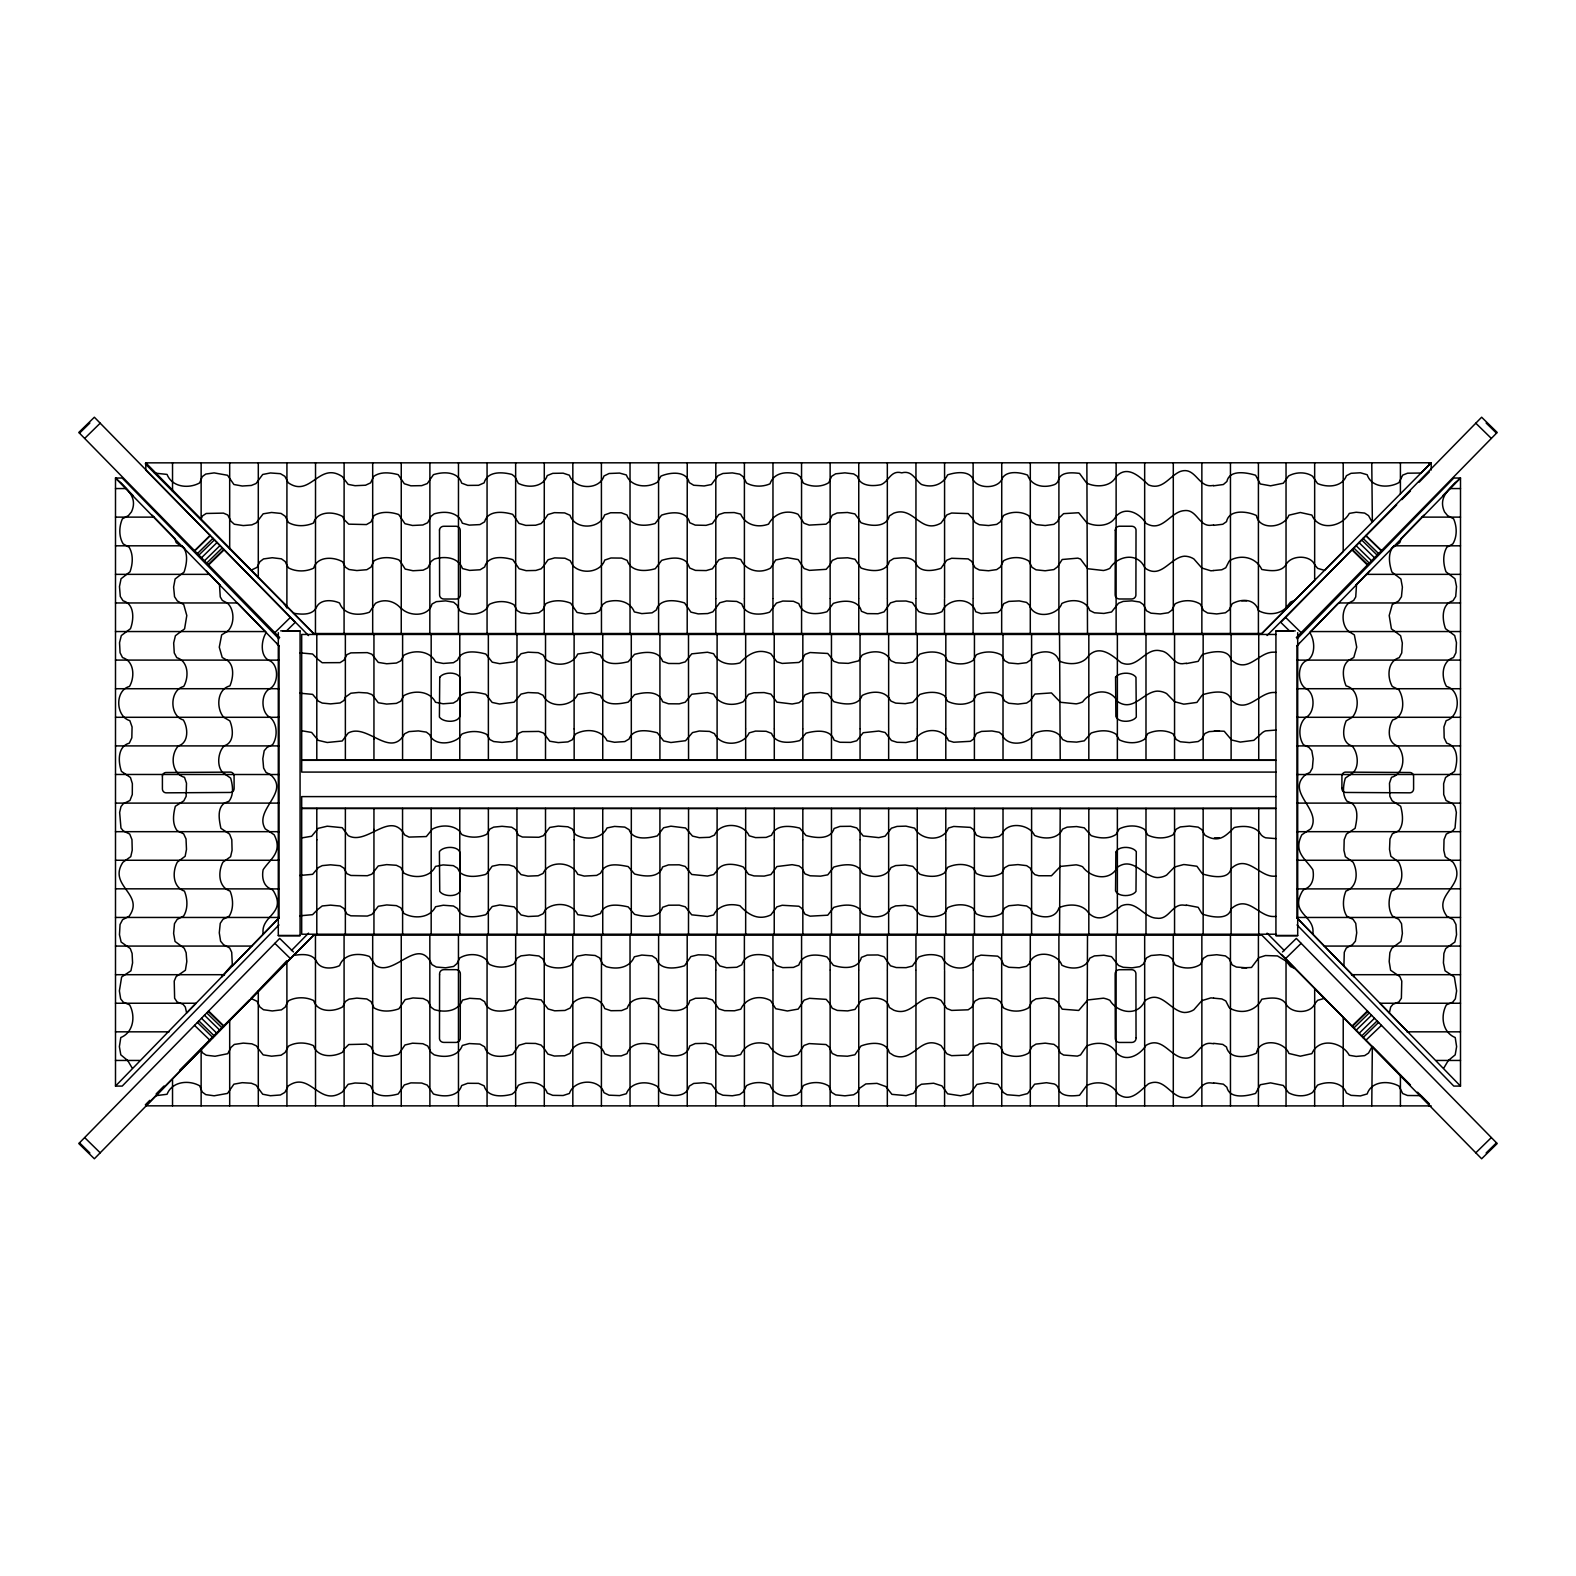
<?xml version="1.0" encoding="UTF-8"?>
<svg xmlns="http://www.w3.org/2000/svg" width="1576" height="1576" viewBox="0 0 1576 1576"><rect width="100%" height="100%" fill="white"/><g stroke="black" fill="none" stroke-linecap="round" stroke-linejoin="round"><path stroke-width="1.5" d="M172.533 491.259L172.533 462.851M201.137 462.851L201.137 519.469M229.682 548.881L229.682 462.851M258.287 577.722L258.306 462.851M286.93 462.832L286.891 608.001L285.157 604.829A7.466 7.033 -0.1 0 0 284.054 603.667L145.327 463.836L145.8 462.851L1431.185 462.773L1431.205 470.022M315.456 633.808L315.535 462.832M344.08 633.808L344.12 462.832M372.685 633.808L372.685 462.911M401.25 633.729L401.25 462.832M401.25 1105.86L401.25 934.962M429.834 633.808L429.893 462.832M458.458 633.808L458.478 462.832M487.063 633.808L487.063 462.832M488.343 934.194L488.383 808.429M515.667 633.808L515.648 462.832M544.291 462.832L544.232 633.808M572.837 462.832L572.797 633.808M601.461 633.808L601.402 462.832M630.026 633.808L630.026 462.832M658.61 633.808L658.571 462.812M687.195 633.788L687.235 462.812M715.839 633.788L715.839 598.762M715.8 598.466L715.819 462.812M744.384 633.788L744.384 598.762M744.404 598.466L744.404 462.812M772.949 633.788L772.949 598.781M772.969 598.407L772.969 462.812M801.573 633.788L801.573 598.841M801.534 598.407L801.554 462.812M830.119 633.788L830.119 598.841M830.138 598.407L830.138 462.812M858.762 633.788L858.782 598.86M858.762 598.328L858.762 462.812M887.347 633.788L887.347 598.86M887.327 598.309L887.327 462.812M915.932 633.788L915.932 598.9M915.952 598.25L915.952 462.812M944.516 633.788L944.516 598.9M944.576 598.21L944.576 462.812M973.082 633.788L973.082 598.919M973.121 598.21L973.121 462.93M1001.666 633.788L1001.745 462.812M1003.006 934.194L1003.025 808.429M1030.29 633.788L1030.31 462.792M1058.895 633.769L1058.914 462.792M1086.869 462.792L1087.499 633.769M1116.123 633.788L1116.123 462.792M1144.668 633.788L1144.668 462.792M1173.293 633.769L1173.293 462.792M1201.858 633.769L1201.858 462.792M1230.442 633.769L1230.462 462.792M1258.416 633.769L1258.416 462.792M1286.036 609.144L1286.036 462.792M1314.66 462.792L1314.66 580.283L1261.903 633.493L313.683 633.532L283.976 603.628M1343.205 462.792L1343.205 551.501L1324.51 570.354L1317.654 568.365L1314.66 564.779M1371.77 462.792L1372.361 522.129A5.949 5.615 -0.1 0 1 1371.869 521.636L1368.539 515.628L1364.658 513.067L1356.168 512.239L1349.292 513.402C1341.905 527.014 1318.757 531.526 1311.882 515.056L1300.318 512.495L1288.912 515.194C1284.066 528.216 1259.027 530.659 1256.407 515.51C1247.877 511.392 1229.201 508.713 1226.502 521.656L1222.759 524.276L1213.618 525.36M1400.414 493.781L1400.414 462.792M1421 473.036L1428.959 465.019L1428.939 462.773M487.575 607.45C481.448 615.526 467.599 615.783 459.66 610.601L456.961 605.085L453.632 602.229L445.653 600.87L436.316 601.658L431.982 604.041C428.711 617.319 408.578 616.393 401.25 608.218M373.945 739.242L373.945 737.43M373.945 831.261L373.945 829.449M345.38 808.429L345.361 934.194M373.945 808.882L373.945 934.194M316.796 934.194L316.796 839.732M219.458 584.4L220.266 596.93L222.354 600.436L227.121 602.958M224.403 974.697L224.225 974.815A7.072 6.718 90 0 0 222.846 975.603A6.284 5.989 -90 0 0 221.566 976.962L232.302 964.532L231.711 952.298L229.722 948.043L223.477 944.635L220.601 941.187L219.281 932.815L220.246 923.339L222.965 919.3L226.885 917.449M1407.742 1031.827L1389.362 1012.954L1390.682 1007.044L1392.908 1004.326L1398.877 1001.981L1401.379 998.258L1401.773 981.04L1399.902 976.667L1397.163 974.697M1443.931 1067.858L1448.324 1060.451M155.669 1095.694L167.056 1094.276C172.079 1081.432 188.647 1079.659 199.62 1085.765L202.299 1092.089L205.806 1094.63L214.139 1095.793L227.535 1093.409L233.898 1084.17L242.251 1082.673L251.352 1083.244L256.001 1085.115L262.7 1094.217L270.422 1095.734L280.41 1094.985L284.862 1092.385L288.231 1085.963C310.433 1070.459 319.101 1107.632 342.288 1092.07L348.158 1084.308L355.053 1082.988L365.534 1083.441L370.596 1085.825L373.67 1092.227C380.525 1097.31 390.375 1096.108 398.196 1094L404.303 1084.958L410.903 1082.87L421.718 1083.047L427.273 1085.115L433.439 1094C443.309 1097.152 458.005 1097.388 461.669 1085.549L467.639 1083.283L478.572 1083.362L484.127 1085.825C487.417 1097.802 502.429 1096.758 512.003 1094.217L514.879 1091.932L518.366 1085.312C528.255 1080.368 543.267 1081.333 547.266 1093.114L552.762 1095.34L563.125 1095.517L569.409 1093.468C574.137 1079.166 599.254 1077.925 603.982 1092.68L609.065 1095.182L619.565 1095.596L626.361 1093.724C630.873 1081.432 647.618 1080.309 657.507 1086.534L660.915 1092.523C669.505 1096.384 686.525 1098.354 689.185 1086.179L693.696 1083.441L704.137 1082.732L711.406 1084.13L718.085 1093.114L722.911 1095.222L732.347 1095.773L739.755 1094.512L743.143 1091.971L746.531 1085.647C753.486 1081.707 762.685 1081.668 769.994 1084.859C773.757 1096.207 786.621 1097.585 796.924 1094.493L800.312 1091.853L803.346 1085.588C810.872 1081.648 821.47 1081.333 828.74 1085.982L831.655 1092.385L835.674 1094.867L844.913 1095.832L853.64 1094.788L857.403 1092.326L859.196 1087.952M830.138 564.464L832.266 560.426L837.289 558.259L847.671 557.786L855 559.263L861.048 568.01C869.932 571.399 886.421 573.25 889.356 561.214L893.789 558.495C900.999 558.101 911.716 555.757 915.952 563.479M1401.34 538.342L1399.784 542.636L1391.273 548.704M344.12 1049.242L342.504 1052.275C333.324 1057.417 317.209 1057.713 313.506 1045.656C305.882 1042.189 295.874 1041.913 288.506 1046.129L285.098 1052.512L281.06 1055.23L271.545 1056.196L263.172 1054.876L258.306 1048.69M201.137 519.095L202.437 515.943L206.22 513.461L223.457 513.126L227.771 514.997L230.963 521.242L234.312 524.237L243.275 525.576L251.864 524.867L256.238 522.897L263.172 513.815L271.545 512.476L281.06 513.441L285.098 516.16L288.506 522.562C295.874 526.778 305.882 526.482 313.506 523.015C317.209 510.979 333.324 511.274 342.504 516.416L344.12 519.43M1058.914 518.287L1057.535 521.577L1053.93 524.335L1045.223 525.537L1036.043 524.591L1031.985 522.07L1028.754 515.707C1021.543 511.136 1010.984 511.333 1003.597 515.49L1000.346 521.814L996.721 524.375L988.526 525.537L979.366 524.749L975.051 522.464L973.121 519.134M488.343 871.548L492.145 866.229L499.513 864.672L508.989 864.968L514.091 866.505L521.045 874.601L527.98 876.138L538.145 875.704L543.05 873.439C548.783 860.063 572.049 861.363 577.702 874.325L584.223 876.079L596.674 875.409L600.476 873.281L602.741 869.42M830.138 564.681L826.179 569.33L809.414 570.374L804.134 568.542L798.185 559.578L787.37 557.707L775.727 559.953L770.585 568.089C759.77 574.117 745.763 570.847 740.799 559.5L734.455 557.884L724.625 558.022L718.912 559.795L712.391 568.798L706.206 570.571L695.449 570.394L689.776 568.05L687.235 562.809M1455.81 482.335C1448.206 490.215 1438.179 498.036 1444.522 511.865L1447.517 515.549L1453.624 518.859C1457.032 526.542 1457.307 536.667 1452.816 543.917L1446.867 547.227C1442.513 554.437 1443.202 564.129 1446 571.812L1454.943 578.747L1456.52 586.528L1455.712 596.477L1452.954 600.811C1441.193 604.022 1442.06 619.506 1445.507 628.666L1454.687 635.561L1456.46 642.673L1455.928 652.72L1453.486 657.566C1441.646 661.211 1441.055 677.168 1446.492 686.427C1461.247 690.268 1460.538 716.45 1446.157 720.646L1443.931 726.95L1444.168 737.804L1446.669 743.123C1458.647 746.512 1457.898 761.898 1454.55 771.393L1445.547 777.5L1443.636 783.627L1443.715 794.54L1446.039 800.47L1452.796 803.799L1455.022 806.597L1456.362 812.428L1455.042 828.03L1452.757 830.887L1446.275 834.078L1444.03 839.634L1443.774 850.232L1445.231 856.635L1453.092 862.289C1468.537 885.85 1430.772 894.065 1446.926 916.306L1453.427 919.714L1455.948 924.482L1456.539 934.745L1454.865 942.034L1445.704 948.575L1443.892 953.441L1443.419 962.877L1445.074 970.796L1454.372 977.021L1456.618 990.91L1455.338 998.869L1452.717 1002.178L1446.374 1004.877C1440.247 1016.146 1442.473 1032.378 1455.219 1037.54L1456.618 1046.661L1455.2 1054.837L1448.383 1060.451M373.945 911.893L378.279 906.279L386.731 904.939L396.423 905.629L400.757 907.796L403.909 913.45C414.133 919.182 429.952 918.178 435.567 906.732L443.289 905.235L453.455 906.003L457.592 908.603C461.492 919.695 477.016 916.996 485.802 914.691L492.224 906.535L499.71 904.979L514.17 906.87L521.085 914.966L528.078 916.503L538.224 916.03L543.07 913.765L545.532 909.608M572.817 1003.242L570.157 1008.049L564.976 1010.452L554.693 1010.807L548.093 1008.955L541.159 999.893L526.148 998.022L519.154 999.913L512.811 1009.034C503.729 1011.812 487.811 1013.624 484.679 1001.706L480.148 998.928L469.628 998.298L462.477 1000.13C458.222 1011.556 444.924 1012.718 434.346 1009.645L431.036 1007.222L427.825 1000.839L423.136 998.534L413.01 997.943L405.17 999.617L398.886 1008.798C391.104 1011.634 381.313 1012.245 374.024 1007.891L371.03 1001.587L366.814 998.967L356.846 998.12L349.025 999.184L345.479 1001.43L342.622 1006.887C333.659 1012.107 317.249 1012.639 313.663 1000.543C306.099 996.879 296.13 996.781 288.644 1000.721L286.911 1003.282M286.911 1003.42L285.236 1007.084L281.414 1009.861L272.254 1010.945L263.507 1009.743L259.843 1006.946L257.046 1001.312L250.919 998.396M944.576 563.125L941.01 568.306C933.228 570.965 920.167 572.856 915.971 563.735M544.291 519.922L547.936 514.564L554.338 512.653L564.661 512.909L570.039 515.273C574.767 529.989 599.924 529.438 604.613 514.919L610.621 512.752L621.279 512.791L627.031 514.997C630.774 526.758 645.274 526.502 655.183 523.488L661.546 515.175C670.805 511.806 686.9 510.348 689.697 522.7L695.252 525.123L706.028 525.36L712.332 523.587L718.814 514.564L724.408 512.752L734.219 512.555L740.681 514.131C745.389 524.985 757.662 528.177 768.556 524.119C774.19 513.599 786.148 509.146 798.008 514.249L804.016 523.232L809.178 525.104L826.06 524.158L829.173 521.636L832.207 515.214L837.132 512.988L847.435 512.476L854.901 513.914L858.762 519.095M717.1 870.543C721.985 861.855 735.519 863.845 743.36 867.036L748.521 874.286L754.018 875.921L764.183 876.098L770.9 874.562L776.909 866.544L792.137 864.672L798.973 865.913L801.948 868.179L805.021 873.872L810.123 875.783L820.544 876.158L827.774 874.838L833.803 867.036C842.628 864.397 858.408 861.816 862.111 873.163C871.134 878.187 886.224 878.285 891.051 867.549L895.7 865.579L905.195 865.027L912.78 866.347L919.773 874.168C927.515 876.827 937.425 877.694 944.477 872.946L947.787 867.293C955.371 863.648 965.891 863.195 973.042 867.943L974.441 870.661L974.441 934.194M544.272 565.154L548.093 559.736L554.693 557.884L564.976 558.239L570.157 560.642L572.817 565.449M1003.006 870.76L1004.7 867.667L1008.758 865.421L1017.919 864.594L1026.626 865.657L1030.231 868.1L1031.591 871.055M973.121 1049.734L968.156 1055.053L951.609 1055.664L946.959 1053.851L941.03 1045.597C920.029 1033.856 914.198 1063.386 893.671 1055.467L889.337 1052.689C886.401 1040.633 869.794 1042.485 860.969 1046.011L854.901 1054.777L847.435 1056.216L837.132 1055.703L832.207 1053.477L829.173 1047.035L826.06 1044.533L809.178 1043.588L804.016 1045.459L798.008 1054.442C786.148 1059.545 774.19 1055.093 768.556 1044.573C757.662 1040.495 745.389 1043.706 740.681 1054.541L734.219 1056.117L724.408 1055.94L718.814 1054.108L712.332 1045.105L706.028 1043.332L695.252 1043.568L689.697 1045.991C686.9 1058.343 670.805 1056.885 661.546 1053.517L655.183 1045.203C645.274 1042.169 630.774 1041.933 627.031 1053.674L621.279 1055.881L610.621 1055.92L604.613 1053.773C599.924 1039.254 574.767 1038.702 570.039 1053.398L564.661 1055.762L554.338 1056.038L547.936 1054.108L544.291 1048.769M717.1 870.622L713.632 874.601L707.427 876.059L691.726 874.463L688.495 870.661M1314.66 1003.912L1317.654 1000.307L1324.49 998.337L1343.225 1017.19L1343.205 1105.899M945.817 910.711L947.806 907.599C955.391 903.994 965.93 903.481 973.082 908.288L976.352 913.903C983.916 917.567 994.082 917.803 1001.489 913.647L1004.72 907.973L1008.817 905.747L1018.037 904.92L1026.685 906.003L1030.251 908.485L1033.127 913.745C1041.519 918 1055.23 919.32 1058.934 908.032A2.62 2.206 0 0 1 1059.348 907.579C1068.607 903.58 1082.889 903.58 1088.74 913.174C1100.166 924.245 1112.341 913.174 1121.186 905.924C1136.532 899.325 1143.408 917.921 1156.843 918.178C1169.333 920.148 1172.091 902.989 1184.403 905.215A19.089 16.036 0 0 1 1186.354 905.451M1286.646 606.918L1290.508 602.13L1294.94 600.141M544.272 565.291L541.159 568.798L535.84 570.453L526.148 570.67L519.154 568.778L512.811 559.657C503.729 556.86 487.811 555.067 484.679 566.986L480.148 569.763L469.628 570.394L462.477 568.562C458.222 557.116 444.924 555.973 434.346 559.027L431.036 561.47L427.825 567.852L423.136 570.157L413.01 570.748L405.17 569.074L401.25 562.849M945.817 910.79L944.477 913.233C937.464 918.079 927.496 917.173 919.754 914.513L912.819 906.653L905.215 905.333L895.68 905.904L891.051 907.914L888.647 911.224M344.12 1049.123L348.729 1044.533L366.459 1044.12L370.912 1046.661L373.926 1053.004C381.077 1057.594 390.927 1056.807 398.708 1054.147L404.953 1044.986L412.498 1043.194L422.841 1043.706L427.707 1045.972L430.957 1052.315L434.149 1054.817C444.59 1057.929 458.163 1057.003 462.32 1045.479L469.293 1043.548L479.912 1044.1L484.62 1046.838C487.752 1058.777 503.532 1057.122 512.673 1054.344L519.016 1045.243L525.793 1043.292L535.623 1043.45L541.06 1045.065L544.291 1048.592M316.796 910.416L312.58 914.671L299.834 915.814M488.343 871.646L485.743 874.385C477.587 876.591 466.732 878.167 459.778 872.375M544.291 520.08L541.06 523.606L535.623 525.241L525.793 525.399L519.016 523.449L512.673 514.347C503.532 511.57 487.752 509.915 484.62 521.833L479.912 524.591L469.293 525.123L462.32 523.193C458.163 511.688 444.59 510.742 434.149 513.875L430.957 516.357L427.707 522.72L422.841 524.985L412.498 525.478L404.953 523.705L398.708 514.525C390.927 511.865 381.077 511.077 373.926 515.687L370.912 522.011L366.459 524.572L348.729 524.158L344.12 519.568M373.945 912.031L371.837 914.494L367.306 916.07L350.837 915.814L346.937 914.041L343.923 908.485L340.101 906.042L330.527 905.136L322.194 905.964L316.796 910.239M1286.43 607.292C1279.732 614.876 1266.73 615.369 1258.397 610.542C1255.146 598.545 1241.395 598.447 1232.235 603.726L1229.083 609.991L1225.458 612.769L1216.711 613.95L1207.59 613.005L1203.512 610.503L1200.36 604.179C1193.17 599.471 1182.532 599.727 1175.105 603.844L1171.914 610.129L1168.368 612.749L1160.271 613.95L1150.992 613.182L1146.599 610.858L1143.309 604.554L1139.783 602.032L1132.021 600.85L1123.176 601.402L1118.507 603.234L1111.553 612L1103.889 613.438L1094.414 612.788L1089.824 610.503C1085.825 599.353 1071.089 598.703 1061.83 603.49C1057.535 616.334 1033.383 619.132 1029.443 605.125L1026.547 602.387L1019.219 600.909L1008.798 601.402L1003.754 603.647L1000.76 610.01L997.707 612.532L981.021 613.556L975.721 611.744C971.387 596.477 947.59 597.54 941.975 611.626C934.864 615.113 925.939 614.601 918.729 611.606L912.386 602.623L906.062 601.008L896.212 601.145L890.479 602.899L884.057 611.902L877.97 613.734L867.214 613.616L861.402 611.271C858.506 599.018 842.786 600.141 833.33 603.411L827.006 611.724C817.353 614.699 802.342 615.507 798.835 603.647L793.437 601.283L782.819 601.047L776.436 603.076L769.699 612.138C760.065 615.428 745.231 615.684 741.803 603.904L736.78 601.421L726.575 600.968L719.779 602.761L712.864 611.843L707.742 613.556L698.207 613.891L690.899 612.118L684.595 602.978C675.611 599.924 659.556 598.112 656.365 609.951L652.09 612.828L641.826 613.616L634.32 611.902C629.829 600.771 617.024 598.88 606.228 602.032L602.721 604.475L599.55 610.838L595.176 613.202L585.543 613.97L577.072 612.453L570.689 603.194C562.987 600.042 553.255 599.707 545.788 603.687L542.774 609.912L538.953 612.709L529.319 613.754L520.986 612.808L517.145 610.601L513.993 604.77C506.782 600.515 496.637 600.653 489.23 604.416L487.555 606.996M1058.914 518.149L1063.603 513.638L1078.673 512.732L1086.219 522.03A2.62 2.462 -0.1 0 0 1086.632 522.543C1095.891 527.27 1110.784 526.561 1116.025 516.278C1125.776 505.64 1139.901 513.441 1146.067 523.39C1162.497 533.043 1170.101 511.629 1184.147 510.644C1197.189 508.772 1198.824 527.389 1211.688 525.182A19.089 18.006 -0.1 0 0 1213.638 524.926M973.121 1049.557L975.051 1046.208L979.366 1043.923L988.526 1043.154L996.721 1044.317L1000.346 1046.878L1003.597 1053.201C1010.984 1057.358 1021.543 1057.555 1028.754 1052.985L1031.985 1046.622L1036.043 1044.1L1045.223 1043.154L1053.93 1044.356L1057.535 1047.114L1060.412 1053.044L1063.603 1055.034L1077.314 1056.117L1080.525 1054.935L1086.219 1046.661A2.62 2.462 0.1 0 1 1086.632 1046.149C1095.891 1041.401 1110.784 1042.13 1116.025 1052.413C1125.776 1063.051 1139.901 1055.25 1146.067 1045.302C1162.497 1035.649 1170.101 1057.043 1184.147 1058.028C1197.189 1059.899 1198.824 1041.283 1211.688 1043.489A19.089 18.006 0.1 0 1 1213.638 1043.745M1314.66 1004.109C1310.109 1014.038 1291.433 1013.644 1286.272 1004.483C1281.78 996.052 1269.704 997.825 1261.785 999.223C1256.328 1010.492 1242.558 1014.905 1230.127 1008.404A5.91 5.575 0.1 0 1 1228.985 1007.222L1225.793 1000.937L1221.833 998.928L1213.638 998.16M1003.006 870.917L1001.469 873.321C994.042 877.418 983.877 877.241 976.312 873.537L974.382 869.499L974.401 808.429M944.576 562.967L946.999 560.071L951.648 558.278L968.156 558.889L971.722 561.371L975.051 567.715L979.385 570L988.507 570.768L996.682 569.606L1000.327 567.065L1003.577 560.76C1010.965 556.584 1021.504 556.426 1028.754 560.957L1030.31 563.676M460.291 736.76C453.1 744.305 433.991 746.256 429.657 734.672L426.347 732.111L418.369 730.909L409.011 731.599L404.697 733.726C390.415 759.356 367.031 722.557 348.197 733.076L342.209 740.996L327.237 742.493L318.175 740.346L311.634 732.446L302.494 730.89M888.647 911.381C882.875 919.005 869.617 917.646 862.092 913.509L860.043 909.569M345.361 697.301L343.923 700.532L340.081 702.955L330.546 703.881L322.233 703.073L318.391 701.143L312.619 694.366L299.775 693.184M572.837 1105.86L572.817 1003.104C581.229 994.082 600.515 995.874 604.751 1008.62L610.956 1010.708L621.594 1010.571L627.169 1008.305C630.873 996.564 645.49 997.056 655.301 999.992L661.664 1008.325C671.041 1011.634 686.939 1012.994 689.776 1000.642L695.449 998.278L706.206 998.12L712.391 999.893L718.912 1008.896L724.625 1010.669L734.455 1010.787L740.799 1009.192C745.763 997.844 759.77 994.574 770.585 1000.583L775.727 1008.719L787.37 1010.984L798.185 1009.093L804.134 1000.149L809.414 998.317L826.179 999.361L830.138 1004.01M602.741 869.341C608.907 862.545 620.255 865.106 628.174 866.544L634.537 873.99C643.796 876.492 658.985 878.6 662.59 866.938L668.48 864.889L679.217 864.81L685.245 866.445L688.495 870.582M460.271 736.366L461.926 734.061C469.51 730.712 479.301 730.555 486.708 734.377L489.86 739.577L493.682 741.547L502.035 742.394L511.668 741.449L515.49 738.967L518.504 733.411L522.444 731.658L538.874 731.422L543.405 732.978L549.788 741.232L558.259 742.591L567.892 741.902L572.265 739.794L575.417 734.12C585.543 728.289 601.48 729.235 607.036 740.74L614.541 742.276L624.805 741.567L629.08 739.006C632.981 727.836 648.445 730.437 657.31 732.781L663.614 740.937L670.903 742.513L685.58 740.7L692.494 732.584L699.291 731.008L709.495 731.402L714.499 733.628C720.134 747.083 743.557 745.98 749.152 732.879L755.534 731.087L766.153 731.284L771.531 733.392C775.727 744.581 790.285 742.907 799.721 740.602L806.045 733.175C815.265 730.653 830.552 728.585 834.118 740.208L839.929 742.276L850.685 742.375L856.773 740.759L863.195 732.722L878.778 731.047L885.101 732.485L891.445 740.503L897.02 742.276L905.944 742.532L914.691 740.503C920.995 727.738 943.295 726.733 948.437 740.621L953.736 742.237L970.422 741.311L973.475 739.085L976.47 733.411L981.513 731.402L991.934 730.969L999.263 732.288L1002.159 734.712C1006.847 747.477 1029.443 744.778 1034.545 733.273C1043.686 729.294 1057.91 729.018 1062.539 739.518L1067.129 741.547L1076.605 742.119L1084.268 740.838L1091.222 733.037C1098.965 730.279 1108.972 729.432 1116.025 734.219L1119.315 739.833C1126.879 743.537 1137.498 744.049 1144.629 739.183L1147.821 733.589C1155.425 729.905 1165.669 729.668 1173.076 733.884L1176.228 739.518L1180.306 741.764L1189.427 742.591L1198.174 741.528L1201.798 739.065L1204.95 733.49L1209.127 731.619L1219.41 730.929M345.361 697.144L350.857 693.223L358.776 692.435L367.326 692.967L371.857 694.524L373.945 696.927M545.532 909.49C554.476 901.649 572.521 902.812 577.742 914.691L591.67 916.523L600.476 913.607C604.357 902.299 619.289 904.92 628.174 906.889L634.537 914.336C643.796 916.838 658.985 918.926 662.61 907.284L668.539 905.215L679.295 905.156L685.284 906.811L691.726 914.829L707.427 916.464L713.613 914.966C718.479 905.097 729.727 903.087 739.952 905.747C747.674 914.139 757.78 921.054 770.822 914.947L776.87 906.889L782.208 905.274L798.953 906.239L801.928 908.505L805.021 914.218L810.103 916.168L827.755 915.203L833.763 907.402C841.86 904.88 853.325 903.127 860.043 909.411M224.442 803.11C216.798 808.449 219.222 820.406 220.896 828.306L229.603 834.137L231.81 839.732L232.066 850.291L230.608 856.674L222.906 862.21C217.882 871.863 218.276 887.13 230.076 891.07C233.268 898.753 233.74 908.722 229.328 915.991L227.023 917.449M858.9 1088.72L865.815 1083.933L876.985 1083.362L885.771 1086.534L891.937 1094.355L906.062 1095.635L913.509 1093.291L917.902 1086.514L921.428 1084.249L933.642 1083.244L941.955 1085.884L947.629 1093.823L960.533 1095.773L969.89 1093.783L976.903 1084.406L987.443 1082.692L998.002 1084.406L1003.479 1092.601L1007.064 1094.749L1019.199 1095.714L1027.572 1093.586L1034.624 1084.189L1046.464 1082.712L1053.97 1083.894A6.895 6.501 0.1 0 1 1058.146 1087.854C1060.155 1097.31 1072.113 1096.108 1079.501 1095.3L1086.219 1086.179A2.581 2.443 0.1 0 1 1086.81 1085.529C1097.448 1080.072 1112.124 1082.968 1117.857 1093.902C1130.583 1103.358 1139.901 1090.789 1148.471 1083.815C1164.506 1076.664 1170.377 1097.192 1184.147 1097.566C1197.189 1099.437 1198.824 1080.821 1211.688 1083.027A19.089 18.006 0.1 0 1 1213.638 1083.283M1297.068 924.954L1453.781 1086.081L1460.499 1086.081L1296.969 917.961L1296.969 645.786L1299.274 643.264M179.566 1070.321L249.185 1000.13M1337.866 603.588L1309.557 632.705M1393.992 545.887C1387.353 552.486 1389.185 564.11 1391.923 572.068L1400.887 578.983L1402.384 587.08L1401.458 596.733L1398.68 600.948L1392.258 604.573L1389.205 615.526L1391.411 628.844L1400.591 635.719L1402.325 642.988L1401.734 652.937L1399.232 657.665C1387.353 661.29 1386.959 677.266 1392.278 686.447L1398.858 689.756C1404.452 698.601 1405.221 716.548 1392.672 719.976C1387.924 727.56 1386.978 742.67 1397.557 745.901M232.105 966.206L279.031 917.961L279.031 645.786L276.726 643.264M1356.069 584.893L1369.603 570.945M1456.047 482.098L1460.499 478.001L1460.499 1086.081M278.932 924.954L122.219 1086.081L115.501 1086.081L279.031 917.961M1297.068 638.792L1453.781 478.04L1460.499 478.04L1296.969 645.786M1450.097 488.205L1455.219 482.945M1400.906 538.775L1423.778 515.254M1442.828 495.691L1449.723 488.58L1460.499 488.56M294.495 954.406L94.363 1158.774L78.8 1143.546L279.681 938.409L293.51 951.943M1296.319 637.59L1497.2 432.454L1481.637 417.226L1280.756 622.362L1289.404 630.814M291.422 950.545L308.541 933.13M1396.651 1071.069L1261.903 935.198L313.683 935.159L145.8 1105.84L1431.185 1105.899M156.142 1093.941L164.002 1086.022M251.392 997.904L286.891 960.69L286.93 1105.84M1261.903 633.493L1431.185 462.773L1428.959 465.019M1267.084 635.502L1396.651 504.872M1401.832 499.631L1410.461 490.924M1419.109 482.217L1429.471 471.776M145.327 1104.855L149.779 1100.343M313.683 935.159L285.157 963.822A7.466 7.033 0.1 0 1 284.054 965.024L283.838 965.182M79.509 433.183L89.871 423.018M84.651 438.423L100.194 423.195M194.636 550.733L210.081 535.407M194.715 550.812L210.258 535.584M197.414 553.57L212.957 538.342M198.891 555.087L214.454 539.859M201.511 557.746L217.055 542.518M204.466 560.78L220.029 545.552M206.751 563.105L222.295 547.877M208.249 564.641L223.812 549.413M208.603 564.996L224.147 549.768M274.854 632.646L290.398 617.418M286.596 630.814L295.244 622.362L94.363 417.226L78.8 432.454L279.681 637.59M1282.49 951.943L1296.319 938.409L1497.2 1143.546L1481.637 1158.774L1281.505 954.406M1285.602 958.582L1301.146 943.354M1351.853 1026.232L1367.397 1011.004M1352.188 1026.587L1367.751 1011.359M1353.705 1028.123L1369.248 1012.895M1355.971 1030.448L1371.534 1015.22M1358.945 1033.482L1374.489 1018.254M1361.546 1036.141L1377.109 1020.913M1363.043 1037.658L1378.586 1022.43M1365.742 1040.416L1381.463 1025.365M1475.806 1152.805L1491.349 1137.577M1486.129 1152.982L1496.491 1142.817M266.265 632.528C261.222 639.935 259.744 655.951 269.043 660.462C279.011 664.067 278.794 684.004 269.851 688.712M1352.326 717.297C1359.891 708.491 1359.261 689.224 1346.081 685.875C1342.791 678.232 1341.137 665.446 1349.076 660.088M487.575 961.242C481.448 953.165 467.599 952.909 459.66 958.09L456.961 963.586L453.632 966.443L445.653 967.802L436.316 967.034L431.982 964.63C418.251 934.489 394.296 977.928 375.482 965.379L369.493 956.494C358.579 952.574 343.942 953.618 339.589 965.635C332.615 968.925 320.499 969.772 316.559 961.557C312.659 953.066 301.351 954.229 293.55 955.411M1305.775 774.545L1309.991 772.378L1312.394 768.044L1313.182 758.706L1311.803 750.728L1308.927 747.398L1303.391 744.699C1298.151 736.8 1298.388 722.832 1306.563 716.784M178.383 745.901C170.07 754.766 171.37 773.658 184.51 777.342L186.5 783.173L186.145 796.333L183.86 800.785L175.35 806.282C173.262 814.083 171.942 824.051 177.261 830.788L183.643 833.822L186.027 838.925L186.48 849.405L185.141 856.28L177.339 862.111C172.158 871.745 172.611 887.13 184.431 891.11C187.603 898.793 188.135 908.8 183.624 916.05L177.162 919.419L174.483 923.654L173.616 933.406L175.054 941.463L184.215 948.24L186.145 952.731L186.815 961.537L185.397 970.245L178.935 974.697M178.837 974.697L176.098 976.667L174.227 981.04L174.621 998.258L177.123 1001.981L183.092 1004.326L185.318 1007.044L186.638 1012.954L196.074 1003.242L115.501 1003.242M1348.82 602.958C1341.156 609.242 1341.196 625.219 1348.78 631.543M227.22 631.543C234.804 625.219 234.844 609.242 227.18 602.958M178.443 745.901C189.022 742.67 188.076 727.56 183.328 719.976C169.262 715.957 169.44 689.953 183.722 686.447C189.022 677.286 188.687 661.23 176.768 657.665L174.266 652.937L173.675 642.988L175.409 635.719L184.589 628.844L186.795 615.526L183.742 604.573L177.32 600.948L174.542 596.733L173.616 587.08L175.113 578.983L184.077 572.068C186.756 564.149 188.726 552.427 182.008 545.887M1352.267 717.297L1346.18 720.862C1342.673 728.801 1341.472 742.848 1351.952 745.901C1358.394 752.382 1360.068 769.64 1350.612 774.466M1306.996 716.804C1315.073 711.446 1315.231 693.322 1306.248 688.751M1349.214 660.088L1353.784 657.468L1356.719 647.204L1354.355 634.892L1348.918 631.543M1306.445 831.675L1310.74 828.877C1322.756 809.434 1284.854 792.334 1305.677 774.545M227.082 631.543L221.645 634.892L219.281 647.204L222.216 657.468L226.786 660.088M1350.553 774.466L1345.333 778.13C1343.245 785.478 1342.003 794.56 1346.889 801.12L1351.499 803.11M224.501 803.11L229.111 801.12C233.997 794.56 232.756 785.478 230.667 778.13L225.447 774.466M269.752 688.751C260.769 693.322 260.926 711.446 269.004 716.804M1306.307 831.714L1301.776 834.866C1292.99 852.32 1305.775 858.9 1312.867 869.735C1314.364 877.34 1312.69 886.638 1304.416 889.199A8.569 8.136 -90 0 0 1301.815 892.213C1289.917 913.804 1315.034 915.577 1312.887 933.386A38.553 36.681 90 0 1 1312.847 934.273L1354.434 976.962A6.284 5.989 -90 0 0 1353.154 975.603A7.072 6.718 -90 0 0 1351.775 974.815L1351.597 974.697M1348.879 602.958L1353.646 600.436L1355.734 596.93L1356.542 584.4M250.919 570.295L257.046 567.36L259.843 561.745L263.507 558.928L272.254 557.727L281.414 558.83L285.236 561.608L286.911 565.272M1213.618 485.822L1223.37 484.521L1226.896 481.468C1229.536 469.156 1247.227 472.662 1255.599 475.262L1260.288 483.97L1270.552 485.822L1283.337 483.221L1288.538 476.011C1295.571 471.992 1305.736 471.598 1312.572 476.228L1317.536 483.517C1327.327 487.752 1342.161 487.22 1346.416 475.716L1351.046 473.312L1360.423 472.78L1367.18 474.731C1371.475 487.811 1388.811 488.363 1398.976 482.571L1402.719 475.125L1407.565 473.194L1420.981 473.036M1275.949 838.629L1265.646 837.802A11.288 9.476 0 0 1 1261.115 834.827C1256.249 825.706 1243.405 825.391 1234.284 827.538C1225.832 835.713 1218.957 843.731 1204.95 835.201L1201.798 829.606L1198.174 827.144L1189.427 826.08L1180.306 826.927L1176.228 829.153L1173.076 834.788C1165.669 839.023 1155.425 838.767 1147.821 835.103L1144.629 829.488C1137.498 824.642 1126.879 825.135 1119.315 828.858L1116.025 834.472C1108.972 839.259 1098.965 838.412 1091.222 835.654L1084.268 827.833L1076.605 826.553L1067.129 827.144L1062.539 829.153C1057.91 839.673 1043.686 839.378 1034.545 835.418C1029.443 823.913 1006.847 821.214 1002.159 833.96L999.263 836.403L991.934 837.723L981.513 837.289L976.47 835.28L973.475 829.606L970.422 827.38L953.736 826.454L948.437 828.07C943.295 841.958 920.995 840.934 914.691 828.168L905.944 826.139L897.02 826.415L891.445 828.188L885.101 836.186L878.778 837.624L863.195 835.95L856.773 827.932L850.685 826.297L839.929 826.415L834.118 828.484C830.552 840.106 815.265 838.018 806.045 835.516L799.721 828.09C790.285 825.785 775.727 824.11 771.531 835.3L766.153 837.408L755.534 837.605L749.152 835.792C743.577 822.711 720.153 821.628 714.499 835.063L709.495 837.289L699.291 837.683L692.494 836.088L685.58 827.991L670.903 826.179L663.614 827.755L657.31 835.891C648.445 838.255 632.981 840.835 629.08 829.685L624.805 827.105L614.541 826.415L607.036 827.952C601.461 839.437 585.563 840.402 575.417 834.571L572.265 828.897L567.892 826.789L558.259 826.1L549.788 827.439L543.405 835.694L538.874 837.27L522.444 837.033L518.504 835.28L515.49 829.725L511.668 827.223L502.035 826.297L493.682 827.124L489.86 829.094L486.708 834.295C479.301 838.117 469.51 837.979 461.926 834.63L460.271 832.305M1420.981 1095.635L1407.565 1095.497L1402.719 1093.567L1398.976 1086.12C1388.811 1080.328 1371.475 1080.86 1367.18 1093.941L1360.423 1095.911L1351.046 1095.359L1346.416 1092.956C1342.161 1081.471 1327.327 1080.919 1317.536 1085.155L1312.572 1092.463C1305.736 1097.073 1295.571 1096.679 1288.538 1092.68L1283.337 1085.47L1270.552 1082.87L1260.288 1084.721L1255.599 1093.409C1247.227 1096.029 1229.536 1099.516 1226.896 1087.223L1223.37 1084.17L1213.618 1082.87M1213.638 485.408A19.089 18.006 -0.1 0 1 1211.688 485.664C1198.134 487.319 1195.357 466.2 1180.306 471.46C1169.589 475.814 1162.655 490.845 1148.471 484.856C1139.94 476.996 1127.569 464.329 1116.025 476.76C1110.824 487.004 1096.108 487.654 1086.81 483.162A2.581 2.443 -0.1 0 1 1086.238 482.512L1079.501 473.391C1072.113 472.564 1060.155 471.362 1058.146 480.838A6.895 6.501 -0.1 0 1 1053.97 484.778C1043.45 488.363 1031.393 485.96 1027.572 475.105C1019.633 472.051 1004.641 469.963 1001.351 480.345C996.19 488.698 978.696 488.659 973.515 480.345C970.205 470.042 955.647 472.189 947.629 474.869C942.881 484.699 932.145 488.245 921.428 484.443C915.104 479.892 912.169 470.003 901.708 472.859C890.696 469.668 888.844 481.704 880.905 484.679C872.73 486.472 859.925 486.393 857.403 476.346L853.64 473.903L844.913 472.859L835.674 473.805L831.655 476.307L828.74 482.709C821.47 487.358 810.872 487.043 803.346 483.083L800.312 476.819L796.924 474.199C786.621 471.106 773.757 472.485 769.994 483.832C762.685 487.023 753.486 486.984 746.531 483.024L743.143 476.701L739.755 474.179L732.347 472.899L722.911 473.47L718.085 475.578L711.406 484.541L704.137 485.96L693.696 485.25L689.185 482.512C686.525 470.337 669.505 472.308 660.915 476.169L657.507 482.138C647.618 488.383 630.873 487.26 626.361 474.967L619.565 473.076L609.065 473.509L603.982 475.991C599.235 490.747 574.176 489.545 569.409 475.223L563.125 473.174L552.762 473.352L547.266 475.558C543.267 487.339 528.255 488.324 518.366 483.379L514.879 476.74L512.003 474.474C502.429 471.933 487.417 470.889 484.127 482.867L478.572 485.309L467.639 485.408L461.669 483.142C458.005 471.303 443.309 471.539 433.439 474.671L427.273 483.576L421.718 485.644L410.903 485.822L404.303 483.733L398.196 474.671C390.375 472.583 380.525 471.362 373.67 476.464L370.596 482.867L365.534 485.231L355.053 485.704L348.158 484.384L342.288 476.602C319.101 461.059 310.433 498.233 288.231 482.729L284.862 476.307L280.41 473.686L270.422 472.958L262.7 474.474L256.001 483.556L251.352 485.447L242.251 486.019L233.898 484.502L227.535 475.262L214.139 472.899L205.806 474.061L202.299 476.602L199.62 482.926C188.647 489.033 172.079 487.24 167.056 474.415L154.507 473.076M1213.638 570.512L1221.833 569.763L1225.793 567.754L1228.985 561.47A5.91 5.575 -0.1 0 1 1230.127 560.288C1242.499 553.806 1256.466 558.101 1261.785 569.468C1269.704 570.867 1281.78 572.64 1286.272 564.188C1291.433 555.048 1310.109 554.634 1314.66 564.582M1186.314 663.614L1198.193 661.349L1201.661 655.498A5.812 4.886 0 0 1 1202.843 654.434C1211.057 651.656 1228.748 648.189 1231.033 659.753C1247.798 674.705 1258.318 652.09 1273.329 652.168A26.457 22.241 0 0 1 1275.949 652.228M302.494 837.782L311.634 836.245L318.175 828.346L327.237 826.198L342.209 827.695L348.197 835.615C366.932 846.056 390.572 809.434 404.697 834.945L409.011 837.092L426.347 836.56L432.376 829.114C440.512 824.622 453.671 824.524 460.291 831.911M1246.675 967.841L1236.411 967.053L1232.235 964.965L1229.083 958.7L1225.458 955.923L1216.711 954.721L1207.59 955.667L1203.512 958.188L1200.36 964.492C1193.17 969.201 1182.532 968.964 1175.105 964.827L1171.914 958.563L1168.368 955.942L1160.271 954.741L1150.992 955.509L1146.599 957.834L1143.309 964.138L1139.783 966.659L1132.021 967.841L1123.176 967.29L1118.507 965.458L1111.553 956.691L1103.889 955.253L1094.414 955.903L1089.824 958.169C1085.825 969.338 1071.089 969.989 1061.83 965.182C1057.535 952.357 1033.383 949.56 1029.443 963.566L1026.547 966.305L1019.219 967.782L1008.798 967.29L1003.754 965.044L1000.76 958.681L997.707 956.159L981.021 955.135L975.721 956.947C971.387 972.215 947.59 971.151 941.975 957.065C934.864 953.578 925.939 954.071 918.729 957.085L912.386 966.049L906.062 967.664L896.212 967.546L890.479 965.793L884.057 956.77L877.97 954.957L867.214 955.076L861.402 957.4C858.428 969.713 842.845 968.531 833.33 965.28L827.006 956.967C817.353 953.972 802.342 953.185 798.835 965.044L793.437 967.408L782.819 967.625L776.436 965.595L769.699 956.553C760.065 953.185 745.231 953.106 741.803 964.788L736.78 967.27L726.575 967.723L719.779 965.93L712.864 956.849L707.742 955.115L698.207 954.8L690.899 956.573L684.595 965.714C675.611 968.747 659.556 970.58 656.365 958.74L652.09 955.864L641.826 955.056L634.32 956.79C629.77 967.94 617.063 969.792 606.228 966.64L602.721 964.216L599.55 957.853L595.176 955.489L585.543 954.721L577.072 956.218L570.689 965.477C562.987 968.649 553.255 968.984 545.788 965.005L542.774 958.779L538.953 955.982L529.319 954.918L520.986 955.864L517.145 958.09L513.993 963.921C506.782 968.176 496.637 968.038 489.23 964.276L487.555 961.675M299.834 652.858L312.58 654.001L316.796 658.275M1219.41 837.762L1214.407 837.821M1241.711 600.791L1246.675 600.85M1214.407 730.87L1224.217 731.244L1231.585 739.991L1240.292 742.079L1253.846 740.326L1261.115 733.845A11.288 9.476 0 0 1 1265.646 730.87L1275.949 730.062M402.57 760.164L1275.949 760.282L301.686 760.282L402.57 760.164L402.609 634.478M1174.553 808.527L301.686 808.389L1275.949 808.389L1174.553 808.527L1174.553 934.194M115.501 488.56L126.257 488.56L133.172 495.691M115.501 517.125L154.034 517.125M1421.966 517.125L1460.499 517.125M115.501 545.808L181.929 545.808M1394.071 545.808L1460.499 545.808M115.501 574.354L209.687 574.354M1366.313 574.354L1460.499 574.354M115.501 602.958L237.523 602.958M1338.477 602.958L1460.499 602.958M280.705 630.873L300.07 630.873L300.07 935.671L278.302 935.671L278.302 632.685M1295.295 630.873L1275.93 630.873L1275.93 935.671L1297.698 935.671L1297.698 632.685M283.128 631.188L300.07 631.188M1275.93 631.188L1292.872 631.188M115.501 631.543L265.339 631.562L266.442 632.705M1310.661 631.562L1460.499 631.543M1275.949 634.458L301.686 634.458L301.686 772.082L1275.949 772.082M115.501 660.088L279.031 660.127M1296.969 660.127L1460.499 660.088M115.501 688.732L279.031 688.712M1296.969 688.712L1460.499 688.732M115.501 717.297L279.031 717.297M1296.969 717.297L1460.499 717.297M115.501 745.901L279.031 745.901M1296.969 745.901L1460.499 745.901M115.501 774.466L279.031 774.525M1296.969 774.525L1460.499 774.466M1275.949 796.609L301.686 796.609L301.686 934.213L1275.949 934.213M115.501 803.11L279.031 803.11M1296.969 803.11L1460.499 803.11M115.501 831.675L279.031 831.675M1296.969 831.675L1460.499 831.675M115.501 860.26L279.031 860.279M1296.969 860.279L1460.499 860.26M115.501 888.825L279.031 888.903M1296.969 888.903L1460.499 888.825M115.501 917.449L279.031 917.468M1296.969 917.468L1460.499 917.449M278.302 935.533L300.07 935.533M1275.93 935.533L1297.698 935.533M115.501 946.073L251.687 946.073M1324.313 946.073L1460.499 946.073M115.501 974.697L224.541 974.697M1351.459 974.697L1460.499 974.697M1460.499 1003.242L1379.926 1003.242L1389.362 1012.954M115.501 1031.827L169.085 1031.827M1406.915 1031.827L1460.499 1031.827M115.501 1060.451L139.673 1060.451M1436.327 1060.451L1460.499 1060.451M299.775 875.488L312.619 874.325L318.391 867.549L322.233 865.618L330.546 864.81L340.081 865.716L343.923 868.159L346.937 873.695L350.857 875.468L367.326 875.724L371.857 874.168L378.26 865.953L386.652 864.613L396.384 865.283L400.757 867.43L403.909 873.104C414.074 878.778 429.972 877.911 435.508 866.406L443.112 864.909L453.336 865.638L457.552 868.218L459.778 872.257M1241.711 967.881L1251.521 967.467L1258.909 957.617L1265.469 955.548L1277.447 955.923L1286.43 961.38M1186.314 905.057L1198.193 907.323L1201.661 913.174A5.812 4.886 0 0 0 1202.843 914.238C1211.057 917.035 1228.728 920.502 1231.033 908.938C1247.798 893.986 1258.318 916.582 1273.329 916.523A26.457 22.241 0 0 0 1275.949 916.444M1213.618 1043.332L1222.759 1044.415L1226.502 1047.016C1229.201 1059.978 1247.877 1057.299 1256.407 1053.162C1259.106 1038.091 1283.987 1040.436 1288.912 1053.477L1300.318 1056.196L1311.882 1053.635C1318.757 1037.166 1341.905 1041.677 1349.292 1055.29L1356.168 1056.432L1364.658 1055.625L1368.539 1053.063L1371.869 1047.055A5.949 5.615 0.1 0 1 1372.341 1046.562L1371.77 1105.899M293.55 613.281C301.331 614.463 312.678 615.605 316.559 607.115C320.499 598.919 332.615 599.747 339.589 603.037C343.942 615.073 358.579 616.098 369.493 612.197L375.482 603.312C384.288 598.269 395.241 601.067 401.23 608.868M269.555 831.675L265.261 828.877C253.244 809.434 291.146 792.334 270.323 774.545M1306.149 688.712C1297.127 684.023 1296.753 662.846 1307.922 660.127C1315.842 654.533 1314.798 639.915 1309.735 632.528M269.693 831.714L274.224 834.866C283.01 852.32 270.225 858.9 263.133 869.735C261.636 877.34 263.31 886.638 271.584 889.199A8.569 8.136 -90 0 1 274.185 892.213C286.083 913.804 260.966 915.577 263.113 933.386A38.553 36.681 90 0 0 263.153 934.273M1397.065 974.697L1390.603 970.245L1389.185 961.537L1389.855 952.731L1391.785 948.24L1400.946 941.463L1402.384 933.406L1401.517 923.654L1398.838 919.419L1392.376 916.05C1387.865 908.8 1388.397 898.793 1391.569 891.11C1403.251 886.973 1403.94 871.843 1398.661 862.111L1390.859 856.28L1389.52 849.405L1389.973 838.925L1392.357 833.822L1398.739 830.788C1404.058 824.051 1402.738 814.083 1400.65 806.282L1392.14 800.785L1389.855 796.333L1389.5 783.173L1391.49 777.342C1404.63 773.658 1405.93 754.766 1397.617 745.901M225.388 774.466C215.932 769.62 217.37 751.752 224.482 745.704C234.588 742.454 233.209 728.664 229.82 720.862L223.733 717.297M270.225 774.545L266.009 772.378L263.606 768.044L262.818 758.706L264.197 750.728L267.073 747.398L272.609 744.699C277.869 736.78 277.573 722.872 269.437 716.784M1349.155 917.488L1353.035 919.3L1355.754 923.339L1356.719 932.815L1355.399 941.187L1352.523 944.635L1346.278 948.043L1344.289 952.298L1343.895 966.206M127.617 1060.451L120.8 1054.837L119.382 1046.661L120.781 1037.54C133.507 1032.378 135.753 1016.146 129.626 1004.877L123.283 1002.178L120.662 998.869L119.382 990.91L121.628 977.021L130.926 970.796L132.581 962.877L132.108 953.441L130.296 948.575L121.135 942.034L119.461 934.745L120.052 924.482L122.573 919.714L129.074 916.306C145.228 894.065 107.463 885.85 122.908 862.289L130.769 856.635L132.226 850.232L131.97 839.634L129.724 834.078L123.243 830.887L120.958 828.03L119.638 812.428L120.978 806.597L123.204 803.799L129.961 800.47L132.286 794.54L132.364 783.627L130.453 777.5L121.45 771.393C118.102 761.898 117.353 746.512 129.331 743.123L131.832 737.804L132.069 726.95L129.843 720.646C115.481 716.45 114.733 690.268 129.508 686.427C134.945 677.168 134.374 661.211 122.514 657.566L120.072 652.72L119.54 642.673L121.313 635.561L130.493 628.666C133.94 619.506 134.807 604.022 123.046 600.811L120.288 596.477L119.48 586.528L121.056 578.747L130 571.812C132.798 564.129 133.487 554.437 129.133 547.227L123.184 543.917C118.692 536.667 118.968 526.542 122.376 518.859L128.483 515.549L131.478 511.865C137.821 498.036 127.794 490.215 120.19 482.335M226.924 660.088C234.863 665.446 233.209 678.232 229.919 685.875C216.739 689.264 216.109 708.471 223.674 717.297M1348.977 917.449L1346.672 915.991C1342.26 908.722 1342.732 898.753 1345.924 891.07C1357.724 887.13 1358.118 871.863 1353.094 862.21L1345.392 856.674L1343.934 850.291L1344.19 839.732L1346.397 834.137L1355.104 828.306C1356.778 820.406 1359.202 808.449 1351.558 803.11M258.306 1048.552L256.238 1045.774L251.864 1043.824L243.275 1043.115L234.312 1044.435L230.963 1047.449L227.771 1053.694L215.045 1056.255L206.22 1055.211L202.437 1052.748L201.137 1049.596M127.676 1060.451L132.069 1067.858M1486.129 423.018L1496.491 433.183M1475.806 423.195L1491.349 438.423M1381.463 550.635L1365.801 535.505L1381.285 550.812M1363.043 538.342L1378.586 553.57M1361.546 539.859L1377.109 555.087M1358.945 542.518L1374.489 557.746M1355.971 545.552L1371.534 560.78M1353.705 547.877L1369.248 563.105M1352.188 549.413L1367.751 564.641M1351.853 549.768L1367.397 564.996M1285.602 617.418L1301.146 632.646M274.854 943.354L290.398 958.582M208.603 1011.004L224.147 1026.232M208.249 1011.359L223.812 1026.587M206.751 1012.895L222.295 1028.123M204.466 1015.22L220.029 1030.448M201.511 1018.254L217.055 1033.482M198.891 1020.913L214.454 1036.141M197.414 1022.43L212.957 1037.658M194.537 1025.365L210.199 1040.495M84.651 1137.577L100.194 1152.805M79.509 1142.817L89.871 1152.982M1421 1095.655L1428.959 1103.653L1428.939 1105.899M1267.084 933.169L1284.361 950.604M1324.51 998.337L1314.679 988.408L1314.66 1105.899M1372.361 1046.562L1410.461 1084.997M1417.573 1092.188L1429.471 1104.165M1286.055 959.528L1294.96 968.531L1290.508 966.561L1286.646 961.774M313.683 633.532L145.8 462.851L145.819 470.101L308.541 635.561M1296.969 917.961L1312.847 934.273M278.932 638.792L122.219 478.04L115.501 478.04L115.501 1086.081M120.781 482.945L125.903 488.205M279.031 645.786L115.501 478.04L119.953 482.098M152.222 515.254L175.094 538.775M206.397 570.945L219.931 584.893M238.134 603.588L265.359 631.582M184.727 548.704L176.216 542.636L174.66 538.342M545.532 659.201C554.476 667.042 572.521 665.88 577.742 654.001L591.67 652.168L600.476 655.064C604.357 666.392 619.289 663.772 628.174 661.782L634.537 654.355C643.796 651.853 658.985 649.765 662.61 661.408L668.539 663.476L679.295 663.535L685.284 661.861L691.726 653.843L707.427 652.228L713.613 653.705C718.479 663.595 729.727 665.604 739.952 662.925C747.674 654.533 757.78 647.638 770.822 653.745L776.87 661.782L782.208 663.417L798.953 662.452L801.928 660.186L805.021 654.454L810.103 652.523L827.755 653.469L831.458 658M687.235 562.671C681.049 555.895 669.564 557.963 661.664 560.366L655.301 568.7C645.49 571.635 630.873 572.127 627.169 560.386L621.594 558.101L610.956 557.983L604.751 560.071C600.515 572.797 581.229 574.61 572.817 565.587M316.796 658.453L322.194 662.728L340.101 662.629L343.923 660.186L346.937 654.651L350.837 652.878L367.306 652.622L371.837 654.198L378.279 662.413L386.731 663.752L396.423 663.043L400.757 660.896L403.909 655.242C414.133 649.489 429.952 650.514 435.567 661.959L443.289 663.457L453.455 662.688L457.592 660.068C461.492 648.997 477.016 651.676 485.802 654.001L492.224 662.156L499.71 663.693L514.17 661.802L521.085 653.725L528.078 652.188L538.224 652.661L543.07 654.926L545.532 659.063M286.911 565.39L288.644 567.971C296.13 571.911 306.099 571.812 313.663 568.148C317.249 556.052 333.659 556.584 342.622 561.805L345.479 567.242L349.025 569.507L356.846 570.551L366.814 569.704L371.03 567.104L374.024 560.8C381.313 556.446 391.104 557.057 398.886 559.874L401.25 562.73M888.647 657.31C882.875 649.667 869.617 651.026 862.092 655.163L858.664 660.856L848.262 663.358L838.806 662.964L833.763 661.29L831.458 658.118M888.647 697.695C882.895 690.052 869.656 691.47 862.111 695.509C858.408 706.875 842.628 704.295 833.803 701.655L827.774 693.854L820.544 692.514L810.123 692.908L805.021 694.819L801.948 700.493L798.973 702.758L792.137 703.999L776.909 702.147L770.9 694.11L764.183 692.573L754.018 692.77L748.521 694.386L743.36 701.655C733.017 706.619 718.873 705.043 713.632 694.09L707.427 692.613L691.726 694.228L685.245 702.226L679.217 703.861L668.48 703.783L662.59 701.753C658.926 690.13 643.835 692.179 634.537 694.701L628.174 702.147C619.269 704.078 604.357 706.58 600.476 695.39L590.626 692.475L577.702 694.366C572.049 707.328 548.744 708.629 543.05 695.233L538.145 692.987L527.98 692.534L521.045 694.09L514.091 702.187L499.513 704.019L492.145 702.443L485.743 694.287C476.917 692.061 461.433 689.342 457.552 700.473L453.336 703.034L443.112 703.783L435.508 702.266C429.913 690.8 414.114 689.874 403.909 695.587L400.757 701.241L396.384 703.389L386.652 704.078L378.26 702.738L373.945 697.025M944.576 1005.724L946.999 1008.62L951.648 1010.413L968.156 1009.802L971.722 1007.32L975.051 1000.977L979.385 998.692L988.507 997.923L996.682 999.066L1000.327 1001.627L1003.577 1007.931C1010.965 1012.107 1021.504 1012.265 1028.754 1007.734L1031.985 1001.39L1036.023 998.869L1045.144 997.904L1053.891 999.085L1057.516 1001.844L1062.185 1009.172L1078.733 1010.452L1087.755 999.952L1103.456 998.179A22.813 21.512 0.1 0 1 1109.878 1000.327C1117.561 1013.171 1138.089 1016.855 1144.865 1000.74C1161.236 988.802 1170.259 1011.556 1184.541 1012.501A17.001 16.036 0.1 0 0 1193.879 1009.743L1201.858 1000.642L1210.861 997.904A21.906 20.646 0.1 0 1 1213.638 998.179M888.647 657.448L891.051 660.777L895.68 662.787L905.215 663.338L912.819 662.019L919.754 654.178C927.496 651.518 937.464 650.612 944.477 655.458L947.806 661.093C955.391 664.698 965.93 665.19 973.082 660.403L976.352 654.769C983.916 651.124 994.082 650.888 1001.489 655.045L1004.72 660.718L1008.817 662.944L1018.037 663.772L1026.685 662.688L1030.251 660.206L1033.127 654.946C1041.519 650.671 1055.23 649.371 1058.934 660.639A2.62 2.206 0 0 0 1059.348 661.112C1068.607 665.092 1082.889 665.111 1088.74 655.518C1100.166 644.426 1112.341 655.518 1121.186 662.747C1138.01 670.076 1144.944 646.633 1160.921 650.908C1170.751 651.971 1173.273 665.86 1184.403 663.476A19.089 16.036 0 0 0 1186.354 663.24M1031.591 871.154L1034.88 874.641L1038.742 875.744L1051.448 875.764L1060.471 866.406L1076.172 864.83A22.813 19.168 0 0 1 1082.594 866.741C1090.848 878.187 1110.134 881.713 1117.561 867.095C1133.459 856.3 1143.152 876.749 1157.257 877.576A17.001 14.283 0 0 0 1166.595 875.113L1174.553 867.017L1183.576 864.574A21.906 18.4 0 0 1 1186.354 864.81L1196.933 866.268L1201.601 872.789A5.969 5.023 0 0 0 1203.059 874.089C1211.215 876.591 1228.689 880.157 1230.974 868.75C1246.715 853.759 1258.83 875.98 1273.329 876.217A26.437 22.222 0 0 0 1275.949 876.138M888.647 697.794L891.051 701.143L895.7 703.113L905.195 703.645L912.78 702.344L919.773 694.504C927.515 691.864 937.425 690.997 944.477 695.745L945.817 698.148M973.121 518.957L968.156 513.618L951.609 513.027L946.959 514.84L941.03 523.074C920.049 534.816 914.1 505.404 893.671 513.224L889.337 515.982C886.401 528.058 869.794 526.187 860.969 522.68L858.762 519.233M1030.369 564.011L1031.985 567.301L1036.023 569.822L1045.144 570.768L1053.891 569.586L1057.516 566.848L1062.185 559.5L1077.846 558.14L1080.525 559.106L1087.755 568.739L1103.456 570.512A22.813 21.512 -0.1 0 0 1109.878 568.345C1117.561 555.52 1138.089 551.836 1144.865 567.951C1161.236 579.889 1170.259 557.136 1184.541 556.19A17.001 16.036 -0.1 0 1 1193.879 558.948L1201.858 568.05L1210.861 570.788A21.906 20.646 -0.1 0 0 1213.638 570.512M944.576 1005.547L941.01 1000.386C920.108 988.723 914.139 1017.879 893.789 1010.196L889.356 1007.478C886.421 995.421 869.932 997.293 861.048 1000.681L855 1009.428L847.671 1010.905L837.289 1010.433L832.266 1008.266L830.138 1004.227M945.817 698.247L947.787 701.399C955.371 705.043 965.891 705.496 973.042 700.749L976.312 695.134C983.877 691.45 994.042 691.253 1001.469 695.371L1004.7 701.024L1008.758 703.251L1017.919 704.098L1026.626 703.034L1030.231 700.571L1034.88 694.051L1051.448 692.928L1060.471 702.285L1076.172 703.861A22.813 19.168 0 0 0 1082.594 701.931C1090.848 690.485 1110.134 686.978 1117.561 701.576C1133.459 712.372 1143.152 691.943 1157.257 691.115A17.001 14.283 0 0 1 1166.595 693.558L1174.553 701.675L1183.576 704.117A21.906 18.4 0 0 0 1186.354 703.861L1196.933 702.404L1201.601 695.903A5.969 5.023 0 0 1 1203.059 694.602C1211.176 692.12 1228.748 688.515 1230.974 699.941C1246.715 714.933 1258.83 692.691 1273.329 692.475A26.437 22.222 0 0 1 1275.949 692.534M373.945 759.809L373.945 634.478M572.817 1003.104L572.797 934.883M1400.414 1074.911L1400.414 1105.899M1286.036 959.528L1286.036 1105.899M1258.732 634.478L1258.732 760.262M1258.732 808.409L1258.732 934.194M1258.416 934.903L1258.416 1105.899M1231.112 634.478L1231.112 760.262M1231.112 808.409L1231.112 934.194M1230.442 934.903L1230.462 1105.899M1203.158 634.478L1203.158 760.262M1203.158 808.409L1203.158 934.194M1201.858 934.903L1201.858 1105.899M1174.553 634.478L1174.553 760.262M1173.293 934.903L1173.293 1105.899M1145.988 634.478L1145.988 760.262M1145.988 808.409L1145.988 934.194M1144.668 934.903L1144.668 1105.899M1117.364 634.478L1117.364 760.243M1117.364 808.429L1117.364 934.194M1116.123 934.903L1116.123 1105.879M1088.819 634.478L1088.819 760.262M1088.819 808.409L1088.819 934.194M1087.499 934.903L1086.869 1105.879M1060.215 760.262L1059.545 634.478M1060.215 808.429L1059.545 934.194M1058.895 934.903L1058.914 1105.879M1031.591 634.478L1031.61 760.262M1031.61 808.429L1031.591 934.194M1030.29 934.903L1030.31 1105.879M1003.006 634.478L1003.025 760.262M1001.666 934.903L1001.745 1105.879M974.441 634.478L974.401 760.262M973.082 934.903L973.082 969.752M973.121 970.481L973.121 1105.761M945.817 634.478L945.817 728.545M945.817 840.146L945.817 934.194M945.797 729.195L945.797 760.262M945.797 808.429L945.797 839.496M944.516 934.903L944.516 969.792M944.576 970.481L944.576 1105.879M917.271 634.478L917.271 728.545M917.271 840.146L917.271 934.194M917.232 729.176L917.232 760.262M917.232 808.429L917.232 839.515M915.952 970.422L915.952 1105.879M915.932 934.903L915.932 969.772M888.647 634.478L888.647 728.585M888.647 729.176L888.647 760.262M888.647 808.429L888.647 839.515M888.647 840.087L888.647 934.194M887.347 934.903L887.347 969.831M887.327 970.383L887.327 1105.879M860.043 634.478L860.043 728.644M860.063 729.117L860.063 760.262M860.063 808.429L860.063 839.555M860.043 840.047L860.043 934.194M858.762 934.903L858.782 969.831M858.762 970.343L858.762 1105.879M831.458 634.478L831.458 728.664M831.478 729.117L831.478 760.262M831.478 808.429L831.478 839.555M831.458 840.028L831.458 934.194M830.119 934.903L830.119 969.851M830.138 970.284L830.138 1105.879M802.834 634.478L802.834 728.723M802.834 729.097L802.834 760.262M802.834 808.429L802.834 839.575M802.834 839.969L802.834 934.194M801.573 934.903L801.573 969.851M801.534 970.284L801.554 1105.879M774.23 634.478L774.23 728.723M774.289 729.097L774.289 760.262M774.289 808.429L774.289 839.575M774.23 839.969L774.23 934.194M772.949 934.883L772.949 969.89M772.969 970.284L772.969 1105.879M745.665 634.478L745.665 728.723M745.665 729.058L745.665 760.262M745.665 808.429L745.665 839.614M745.665 839.969L745.665 934.194M744.384 934.883L744.384 969.91M744.404 970.225L744.404 1105.86M717.1 634.478L717.1 760.262M717.1 808.429L717.1 934.194M715.839 934.883L715.839 969.91M715.8 970.225L715.819 1105.86M688.495 634.478L688.554 760.262M688.554 808.429L688.495 934.194M687.195 934.883L687.235 1105.86M659.93 634.478L659.911 760.262M659.911 808.429L659.93 934.194M658.61 934.883L658.571 1105.86M631.286 634.478L631.326 760.262M631.326 808.429L631.286 934.194M630.026 934.883L630.026 1105.86M602.741 634.478L602.741 760.262M602.741 808.429L602.741 934.194M601.461 934.883L601.402 1105.86M574.156 728.979L574.156 760.262M574.156 808.429L574.156 839.712M574.117 634.478L574.117 728.88M574.117 839.811L574.117 934.194M545.532 634.478L545.513 760.262M545.513 808.429L545.532 934.194M544.291 1105.86L544.232 934.883M516.987 634.478L516.948 760.262M516.948 808.429L516.987 934.194M515.667 934.883L515.648 1105.86M488.343 634.478L488.383 760.262M487.063 934.883L487.063 1105.86M459.778 634.478L459.778 760.262M459.778 808.429L459.778 934.194M458.458 934.883L458.478 1105.86M431.174 634.478L431.174 760.262M431.174 808.429L431.174 934.194M429.834 934.883L429.893 1105.86M402.55 808.429L402.609 934.194M372.685 934.864L372.685 1105.781M345.361 634.478L345.38 760.262M344.08 934.864L344.12 1105.84M316.796 634.478L316.796 760.262M316.796 808.429L316.796 839.87M315.456 934.864L315.535 1105.84M258.287 990.969L258.306 1105.84M229.682 1019.81L229.682 1105.84M201.137 1048.572L201.137 1105.84M172.533 1079.698L172.533 1105.84M1341.885 788.118L1341.885 788.63A3.901 3.723 -90 0 0 1345.589 792.452L1409.811 792.827A3.901 3.723 -90 0 0 1413.593 789.123L1413.593 775.924A3.901 3.723 -90 0 0 1410.303 772.516L1345.372 772.122A3.901 3.723 -90 0 0 1341.925 776.042L1341.885 788.118M439.586 974.795L439.487 1038.761A4.295 4.038 0.1 0 0 443.841 1042.406L456.173 1042.425A4.295 4.038 0.1 0 0 460.231 1038.348L460.35 973.732A4.295 4.038 0.1 0 0 456.173 969.673L443.92 969.654A4.295 4.038 0.1 0 0 439.606 973.397L439.586 974.795M1115.276 530.304L1115.158 594.92A4.295 4.038 -0.1 0 0 1119.334 598.979L1131.588 598.998A4.295 4.038 -0.1 0 0 1135.902 595.255L1136.02 529.871A4.295 4.038 -0.1 0 0 1131.686 526.246L1119.354 526.226A4.295 4.038 -0.1 0 0 1115.276 530.304M439.743 677.286L439.409 717.06C443.033 722.497 457.473 723.089 459.857 716.45L460.172 677.759C457.414 671.475 443.368 671.809 439.743 677.286M1115.867 852.242L1115.552 890.933C1118.31 897.217 1132.356 896.882 1135.981 891.386L1136.296 851.631C1132.691 846.174 1118.251 845.603 1115.867 852.242M439.487 529.91L439.606 595.295A4.295 4.038 -0.1 0 0 443.92 599.018L456.173 599.018A4.295 4.038 -0.1 0 0 460.35 594.96L460.231 530.344A4.295 4.038 -0.1 0 0 456.173 526.266L443.841 526.266A4.295 4.038 -0.1 0 0 439.487 529.91M1136.04 1037.697L1136.02 1038.801A4.295 4.038 0.1 0 1 1131.686 1042.445L1119.354 1042.465A4.295 4.038 0.1 0 1 1115.276 1038.367L1115.158 973.751A4.295 4.038 0.1 0 1 1119.334 969.713L1131.588 969.693A4.295 4.038 0.1 0 1 1135.902 973.436L1136.04 1037.697M460.172 890.933C457.414 897.217 443.368 896.882 439.743 891.386L439.409 851.631C443.033 846.174 457.473 845.603 459.857 852.242L460.172 890.933M1115.572 677.03L1115.867 716.45C1118.251 723.089 1132.691 722.497 1136.296 717.06L1135.981 677.286C1132.238 671.79 1119.787 671.967 1115.572 677.03M162.407 775.924L162.407 789.123A3.901 3.723 -90 0 0 166.189 792.827L230.411 792.452A3.901 3.723 -90 0 0 234.115 788.63L234.075 776.042A3.901 3.723 -90 0 0 230.628 772.122L165.697 772.516A3.901 3.723 -90 0 0 162.407 775.924"/></g></svg>
